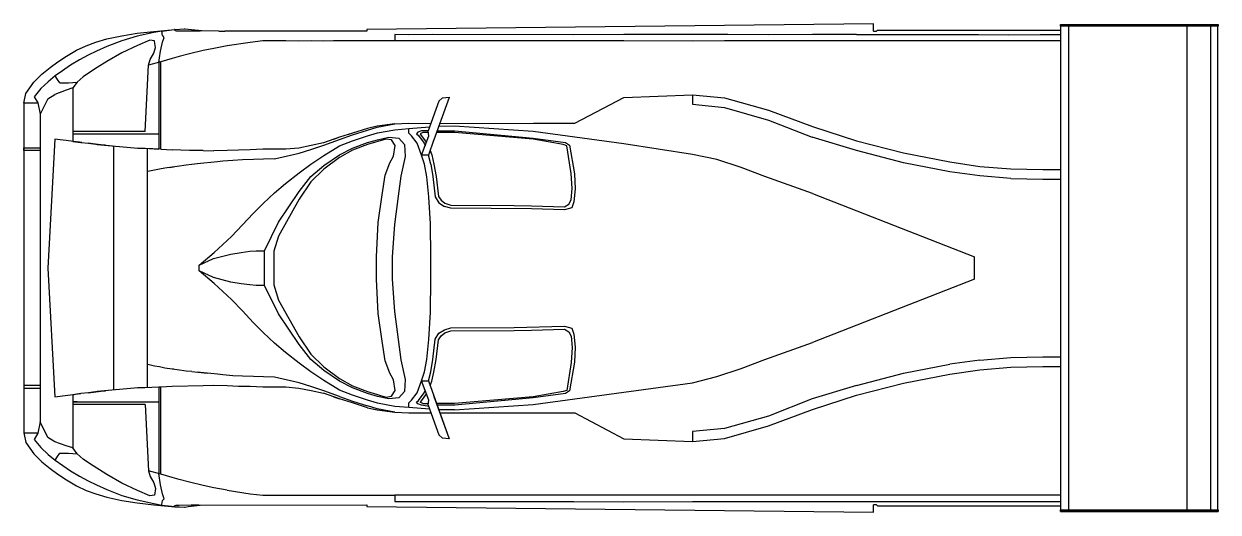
# Model space of a CAD drawing. Header units: millimetres. Extents: x 116290 to 180258, y 22146 to 121276.
# Drawn here: x 169542 to 174961, y 31571 to 33786 of the extents above; entities that cross this region are included whole.
import ezdxf

# ---------------------------------------------------------------- set-up
doc = ezdxf.new("R2010")
doc.units = ezdxf.units.MM

# ---------------------------------------------------------------- blocks, each defined once
blk = doc.blocks.new('A$C18513299')
for p, q in [((445, 2161.4), (513.8, 2172.1)), ((513.8, 2172.1), (590.4, 2181)), ((590.4, 2175.9), (514.3, 2159)), ((590.4, 2181), (684.5, 2190)), ((626.6, 2182.4), (590.4, 2175.9)), ((626.6, 2182.4), (684, 2189.7)), ((626.6, 2184.5), (626.6, 2182.4)), ((626.6, 2180.4), (626.6, 2182.4)), ((627.1, 2175.9), (626.6, 2180.4)), ((628.1, 2169.7), (627.1, 2175.9)), ((629.7, 2162.4), (628.1, 2169.7)), ((655.6, 2187.3), (655.6, 2186.2)), ((684, 2189.7), (684.5, 2190)), ((684.5, 2190), (684, 2189.7)), ((684, 2185.9), (684, 2189.7)), ((684, 2185.9), (686.1, 2184.2)), ((684.5, 2190), (728.5, 2192.8)), ((686.1, 2184.2), (691.3, 2183.5)), ((691.3, 2183.5), (702.6, 2183.1)), ((702.6, 2183.1), (727.5, 2182.8)), ((727.5, 2182.8), (799.4, 2183.1)), ((728.5, 2192.1), (728.5, 2192.8)), ((731.6, 2191.4), (728.5, 2192.1)), ((746.1, 2189.3), (731.6, 2191.4)), ((808.2, 2183), (746.1, 2189.3)), ((884.9, 2181.5), (799.4, 2183.1)), ((884.9, 2181.5), (911.7, 2181.4)), ((950.5, 2181.4), (911.7, 2181.4)), ((1086.6, 2181.4), (950.5, 2181.4)), ((1556.4, 2181.7), (1086.6, 2181.4)), ((3855.2, 2214.9), (1556.4, 2189.3)), ((1556.4, 2189.3), (1556.4, 2181.7)), ((3855.2, 2181.7), (3855.2, 2214.9)), ((3855.2, 2181.7), (3869.2, 2181.7)), ((3873.8, 2186.9), (3869.2, 2181.7)), ((3873.8, 2186.9), (4703.8, 2186.9)), ((4703.8, 2212.1), (4703.8, 2.4)), ((4703.8, 2212.1), (5419.9, 2212.1)), ((4703.8, 2212.1), (5419.9, 2212.1)), ((4703.8, 2204.5), (4703.8, 2212.1)), ((5419.9, 2204.5), (4703.8, 2204.5)), ((4741, 2204.5), (4741, 10)), ((5279.6, 10), (5279.6, 2204.5)), ((5384.7, 2204.5), (5384.7, 10)), ((5417.3, 2204.5), (5417.3, 2212.1)), ((5417.3, 2204.5), (5417.3, 2.4)), ((5419.9, 2212.1), (5419.9, 2204.5)), ((238.5, 2095.2), (283, 2115.9)), ((283, 2115.9), (326, 2132.1)), ((326, 2132.1), (376.2, 2147.2)), ((376.2, 2147.2), (445, 2161.4)), ((445, 2138.6), (376.2, 2112.8)), ((514.3, 2159), (445, 2138.6)), ((515.3, 2116.5), (445, 2083.1)), ((571.2, 2141), (515.3, 2116.5)), ((592.9, 2137.6), (571.2, 2141)), ((594, 2126.5), (592.9, 2137.6)), ((596.6, 2107.6), (594, 2126.5)), ((619.9, 2090.7), (628.7, 2131.4)), ((628.7, 2131.4), (636.9, 2153.8)), ((631.8, 2159.7), (629.7, 2162.4)), ((636.9, 2153.8), (631.8, 2159.7)), ((923.1, 2115.2), (862, 2103.8)), ((1027.1, 2131), (923.1, 2115.2)), ((1085, 2137.6), (1027.1, 2131)), ((1189, 2137.6), (1085, 2137.6)), ((1248, 2137.2), (1189, 2137.6)), ((1303.4, 2137.6), (1248, 2137.2)), ((1359.7, 2137.2), (1303.4, 2137.6)), ((1404.8, 2137.6), (1359.7, 2137.2)), ((1431.7, 2137.6), (1404.8, 2137.6)), ((1473.1, 2137.9), (1431.7, 2137.6)), ((1684.2, 2137.9), (1473.1, 2137.9)), ((1684.2, 2166.6), (1684.2, 2137.9)), ((1747.3, 2165.9), (1684.2, 2166.6)), ((1747.3, 2137.6), (1684.2, 2137.9)), ((1853.9, 2166.2), (1747.3, 2165.9)), ((2722.1, 2137.6), (1747.3, 2137.6)), ((2496, 2165.9), (1853.9, 2166.2)), ((2722.1, 2167.3), (2496, 2165.9)), ((3034.6, 2166.2), (2722.1, 2167.3)), ((3034.6, 2137.2), (2722.1, 2137.6)), ((3194.5, 2166.2), (3034.6, 2166.2)), ((3180, 2137.9), (3034.6, 2137.2)), ((3378.7, 2137.6), (3180, 2137.9)), ((3378.7, 2165.9), (3194.5, 2166.2)), ((3578.4, 2166.6), (3378.7, 2165.9)), ((4202.9, 2137.6), (3378.7, 2137.6)), ((3779.1, 2166.2), (3578.4, 2166.6)), ((3779.1, 2166.2), (4213.3, 2166.2)), ((4332.8, 2138.3), (4202.9, 2137.6)), ((4213.3, 2166.2), (4332.8, 2166.6)), ((4332.8, 2166.6), (4467.3, 2165.9)), ((4467.3, 2137.6), (4332.8, 2138.3)), ((4467.3, 2165.9), (4612.2, 2166.2)), ((4612.2, 2137.6), (4467.3, 2137.6)), ((4612.2, 2166.2), (4703.8, 2166.2)), ((4703.8, 2137.9), (4612.2, 2137.6)), ((153.7, 2042.7), (193, 2068.6)), ((193, 2068.6), (238.5, 2095.2)), ((291.3, 2072.7), (252.5, 2051.7)), ((329.1, 2091.4), (291.3, 2072.7)), ((376.2, 2112.8), (329.1, 2091.4)), ((445, 2083.1), (376.2, 2044.5)), ((573.3, 2053.4), (589.8, 2082.1)), ((589.8, 2082.1), (596.6, 2107.6)), ((612.6, 2039.6), (615.7, 2060.7)), ((615.7, 2060.7), (619.9, 2090.7)), ((704.2, 2066.9), (673.1, 2058.2)), ((751.3, 2079.3), (704.2, 2066.9)), ((813.9, 2094.1), (751.3, 2079.3)), ((862, 2103.8), (813.9, 2094.1)), ((80.7, 1986.5), (119.5, 2017.2)), ((119.5, 2017.2), (153.7, 2042.7)), ((211.6, 2027.2), (174.9, 2002.4)), ((252.5, 2051.7), (211.6, 2027.2)), ((332.7, 2017.2), (298.5, 1994.8)), ((376.2, 2044.5), (332.7, 2017.2)), ((551, 1727.1), (566, 2027.2)), ((566, 2027.2), (573.3, 2053.4)), ((621.9, 2042), (566, 2027.2)), ((612.6, 2039.6), (612.6, 1646.7)), ((673.1, 2058.2), (621.9, 2042)), ((621.9, 1646.4), (621.9, 2042)), ((45.5, 1950.3), (80.7, 1986.5)), ((109.7, 1952.7), (76.6, 1921.3)), ((142.3, 1978.6), (109.7, 1952.7)), ((174.9, 2002.4), (142.3, 1978.6)), ((152.6, 1963), (142.3, 1978.6)), ((163.5, 1947.9), (152.6, 1963)), ((269.6, 1974.1), (241.6, 1950.3)), ((298.5, 1994.8), (269.6, 1974.1)), ((0, 1855.1), (9.3, 1899.2)), ((9.3, 1899.2), (45.5, 1950.3)), ((76.6, 1921.3), (47.1, 1884.4)), ((192.5, 1914.1), (139.7, 1895.1)), ((163.5, 1947.9), (202.8, 1947.9)), ((221.5, 1924.1), (192.5, 1914.1)), ((202.8, 1947.9), (241.6, 1950.3)), ((241.6, 1950.3), (221.5, 1924.1)), ((221.5, 1924.1), (221.5, 1727.1)), ((221.5, 1924.1), (221.5, 1681.6)), ((0, 1855.1), (0, 359.4)), ((64.2, 1854.7), (0, 1855.1)), ((47.1, 1884.4), (63.6, 1856.1)), ((63.6, 1856.1), (73.5, 1805.4)), ((108.1, 1875.4), (73.5, 1805.4)), ((108.1, 1875.4), (139.7, 1895.1)), ((1883.4, 1864.7), (1834.7, 1729.5)), ((1929.4, 1880.6), (1861.1, 1689.5)), ((1929.4, 1880.6), (1861.1, 1689.5)), ((1883.4, 1864.7), (1899.4, 1879.9)), ((1899.4, 1879.9), (1929.9, 1882.3)), ((1929.4, 1880.6), (1929.9, 1882.3)), ((1929.9, 1882.3), (1929.4, 1880.6)), ((2500.6, 1764), (2722.1, 1881.6)), ((2722.1, 1881.6), (3034.6, 1893.7)), ((3034.6, 1893.7), (3034.6, 1849.9)), ((3034.6, 1893.7), (3180, 1879.9)), ((3034.6, 1849.9), (3180, 1836.1)), ((3180, 1879.9), (3378.7, 1823)), ((73.5, 1805.4), (73.5, 409.1)), ((3180, 1836.1), (3378.7, 1778.8)), ((3378.7, 1823), (3578.4, 1749.5)), ((1560, 1740.9), (1491.7, 1718.8)), ((1604, 1750.6), (1560, 1740.9)), ((1560, 1733), (1604, 1746.1)), ((1604, 1746.1), (1684.2, 1761.6)), ((1684.2, 1761.6), (1604, 1750.6)), ((1604.5, 1720.2), (1683.6, 1734.7)), ((1683.6, 1734.7), (1746.8, 1739.5)), ((1684.2, 1761.6), (1747.3, 1763.7)), ((1746.8, 1739.5), (1841.5, 1747.8)), ((1746.8, 1718.5), (1746.8, 1739.5)), ((1747.3, 1763.7), (1847.1, 1763.3)), ((1954.8, 1750.6), (1882.8, 1749.5)), ((1887.5, 1763.3), (2312.3, 1764.7)), ((2310.7, 1726.1), (1954.8, 1750.6)), ((2312.3, 1764.7), (2500.6, 1764)), ((3378.7, 1778.8), (3576.8, 1701.2)), ((3578.4, 1749.5), (3779.1, 1684.7)), ((139.7, 1692.3), (108.1, 1107.3)), ((164.5, 1689.2), (139.7, 1692.3)), ((192.5, 1686.1), (164.5, 1689.2)), ((258.7, 1676.7), (192.5, 1686.1)), ((551, 1727.1), (221.5, 1727.1)), ((612.6, 1714.3), (221.5, 1714.3)), ((221.5, 1681.9), (234.9, 1679.9)), ((221.5, 1681.6), (258.7, 1676.7)), ((1431.7, 1700.9), (1359.7, 1675)), ((1360.8, 1664.3), (1431.7, 1690.2)), ((1431.7, 1700.9), (1404.8, 1690.9)), ((1491.7, 1718.8), (1431.7, 1700.9)), ((1431.7, 1690.2), (1491.7, 1710.9)), ((1432.2, 1660.9), (1490.7, 1684)), ((1491.7, 1718.8), (1473.1, 1713.3)), ((1490.7, 1684), (1559, 1706.8)), ((1491.7, 1710.9), (1560, 1733)), ((1559, 1706.8), (1604.5, 1720.2)), ((1642.8, 1692.6), (1559, 1667.1)), ((1559, 1676.7), (1604.5, 1689.5)), ((1604.5, 1689.5), (1655.7, 1700.2)), ((1667.6, 1688.1), (1642.8, 1692.6)), ((1655.7, 1700.2), (1701.2, 1695.7)), ((1684.7, 1663.6), (1667.6, 1688.1)), ((1701.2, 1695.7), (1726.6, 1667.4)), ((1759.7, 1706.8), (1746.8, 1718.5)), ((1784.5, 1673), (1759.7, 1706.8)), ((1787.6, 1723.3), (1782.5, 1716.4)), ((1782.5, 1716.4), (1790.2, 1708.1)), ((1805.2, 1729.5), (1787.6, 1723.3)), ((1790.2, 1708.1), (1816.1, 1674)), ((1810.4, 1721.9), (1798, 1716.4)), ((1798, 1716.4), (1802.7, 1709.2)), ((1802.7, 1709.2), (1827, 1676.7)), ((1834.7, 1729.5), (1805.2, 1729.5)), ((1805.2, 1619.5), (1837.8, 1707.4)), ((1836.3, 1721.9), (1810.4, 1721.9)), ((1837.8, 1707.4), (1834.7, 1729.5)), ((1859.6, 1686.4), (1835.8, 1619.1)), ((1859.6, 1686.4), (1860.6, 1687.8)), ((1861.1, 1689.5), (1860.6, 1687.8)), ((1954.8, 1721.9), (1873, 1721.9)), ((1875.6, 1729.5), (1955.3, 1729.5)), ((2310.7, 1691.2), (1954.8, 1721.9)), ((1955.3, 1729.5), (2310.7, 1696.8)), ((2722.1, 1670.9), (2310.7, 1726.1)), ((2310.7, 1696.8), (2458.2, 1676.1)), ((2447.9, 1667.1), (2310.7, 1691.2)), ((3779.1, 1640.5), (3576.8, 1701.2)), ((3779.1, 1684.7), (3992.3, 1629.5)), ((0, 1653.3), (73.5, 1653.3)), ((0, 1640.5), (0, 1653.3)), ((73.5, 1640.5), (0, 1640.5)), ((241.6, 1679.2), (239.6, 1679.2)), ((262.3, 1676.1), (241.6, 1679.2)), ((258.7, 1676.7), (293.9, 1673)), ((312.5, 1670.2), (293.9, 1673)), ((293.9, 1673), (348.7, 1666.1)), ((348.7, 1666.1), (312.5, 1670.2)), ((332.7, 1668.1), (516.4, 1651.2)), ((369.9, 1664.3), (348.7, 1666.1)), ((376.2, 1664), (401.5, 1661.2)), ((407.7, 553.6), (407.7, 1660.9)), ((516.4, 1651.2), (569.7, 1648.8)), ((551, 1649.5), (516.4, 1651.2)), ((621.9, 1646.4), (551, 1649.5)), ((558.8, 1649.2), (558.8, 565.4)), ((569.7, 1648.8), (612.6, 1646.7)), ((621.9, 1646.4), (673.1, 1642.9)), ((751.3, 1641.2), (673.1, 1642.9)), ((813.9, 1640.5), (751.3, 1641.2)), ((813.9, 1640.5), (862, 1638.8)), ((923.1, 1640.2), (862, 1638.8)), ((973.8, 1642.6), (923.1, 1640.2)), ((1027.1, 1643.6), (973.8, 1642.6)), ((1085, 1646.7), (1027.1, 1643.6)), ((1189, 1646.7), (1085, 1646.7)), ((1137.8, 1602.9), (1249, 1628.1)), ((1248, 1651.6), (1189, 1646.7)), ((1303.4, 1662.6), (1248, 1651.6)), ((1249, 1628.1), (1302.3, 1644.3)), ((1302.3, 1644.3), (1360.8, 1664.3)), ((1359.7, 1675), (1303.4, 1662.6)), ((1360.8, 1617.8), (1432.2, 1660.9)), ((1432.2, 1620.5), (1490.7, 1651.2)), ((1490.7, 1641.9), (1432.2, 1608.4)), ((1490.7, 1651.2), (1559, 1676.7)), ((1559, 1667.1), (1490.7, 1641.9)), ((1678, 1614.3), (1684.7, 1663.6)), ((1726.6, 1667.4), (1730.2, 1613.3)), ((1805.2, 1619.5), (1784.5, 1673)), ((1816.1, 1674), (1820.8, 1660.9)), ((1843.5, 1639.8), (1851.3, 1620.5)), ((2463.4, 1662.3), (2447.9, 1667.1)), ((2458.2, 1676.1), (2475.8, 1664.7)), ((2483.6, 1536.4), (2463.4, 1662.3)), ((2483.6, 1536.4), (2463.4, 1662.3)), ((2475.8, 1664.7), (2498.6, 1534.6)), ((3034.6, 1622.6), (2722.1, 1670.9)), ((3991.8, 1584.6), (3779.1, 1640.5)), ((3992.3, 1629.5), (4202.9, 1589.1)), ((736.8, 1574.6), (695.4, 1568.4)), ((762.7, 1577.1), (736.8, 1574.6)), ((786.5, 1580.2), (762.7, 1577.1)), ((878, 1588.8), (786.5, 1580.2)), ((902.4, 1591.5), (878, 1588.8)), ((947.9, 1595.7), (902.4, 1591.5)), ((992.4, 1598.4), (947.9, 1595.7)), ((1042.1, 1599.8), (992.4, 1598.4)), ((1087.1, 1600.9), (1042.1, 1599.8)), ((1137.8, 1602.9), (1087.1, 1600.9)), ((1249, 1539.5), (1302.3, 1578.4)), ((1302.3, 1578.4), (1360.8, 1617.8)), ((1302.3, 1522.9), (1360.8, 1572.6)), ((1360.8, 1572.6), (1432.2, 1620.5)), ((1432.2, 1608.4), (1360.8, 1555.7)), ((1640.2, 1528.4), (1660.9, 1584)), ((1660.9, 1584), (1678, 1614.3)), ((1730.2, 1613.3), (1711.1, 1523.6)), ((1818.2, 1578.4), (1805.2, 1619.5)), ((1835.8, 1619.1), (1805.2, 1619.5)), ((1828, 1521.5), (1818.2, 1578.4)), ((1846.1, 1578.1), (1835.8, 1619.1)), ((1846.1, 1578.1), (1855.9, 1521.9)), ((1851.3, 1620.5), (1861.1, 1579.1)), ((1861.1, 1579.1), (1871.5, 1521.9)), ((3144.3, 1599.1), (3034.6, 1622.6)), ((3255.5, 1562.9), (3144.3, 1599.1)), ((4202.9, 1544.3), (3991.8, 1584.6)), ((4202.9, 1589.1), (4339, 1568.4)), ((561.9, 1545.7), (558.8, 1545)), ((592.9, 1551.9), (561.9, 1545.7)), ((615.2, 1555.7), (592.9, 1551.9)), ((639, 1560.8), (615.2, 1555.7)), ((695.4, 1568.4), (639, 1560.8)), ((662.3, 1564), (678.8, 1566.4)), ((1188, 1491.2), (1249, 1539.5)), ((1249, 1454.6), (1302.3, 1522.9)), ((1360.8, 1555.7), (1302.3, 1498.1)), ((1625.7, 1439.8), (1640.2, 1528.4)), ((1711.1, 1523.6), (1698.1, 1432.9)), ((1838.4, 1430.8), (1828, 1521.5)), ((1855.9, 1521.9), (1866.3, 1430.1)), ((1871.5, 1521.9), (1881.8, 1432.5)), ((2488.7, 1467.7), (2483.6, 1536.4)), ((2498.6, 1534.6), (2501.2, 1466.3)), ((3362.6, 1522.2), (3255.5, 1562.9)), ((3578.4, 1444.9), (3362.6, 1522.2)), ((4339, 1525.7), (4202.9, 1544.3)), ((4339, 1568.4), (4479.7, 1557.7)), ((4479.7, 1513.6), (4339, 1525.7)), ((4479.7, 1557.7), (4624.6, 1554.3)), ((4624.6, 1554.3), (4703.8, 1554)), ((1137.3, 1447.7), (1188, 1491.2)), ((1302.3, 1498.1), (1249, 1419.1)), ((2483.6, 1416.7), (2488.7, 1467.7)), ((2501.2, 1466.3), (2496.5, 1407.4)), ((4479.7, 1513.6), (4624.6, 1510.1)), ((4624.6, 1510.1), (4703.8, 1510.1)), ((1086.6, 1400.5), (1137.3, 1447.7)), ((1155.4, 1314.9), (1249, 1454.6)), ((1249, 1419.1), (1155.4, 1252.5)), ((1607.1, 1314.2), (1625.7, 1439.8)), ((1698.1, 1432.9), (1682.1, 1304.2)), ((1844.6, 1307.3), (1838.4, 1430.8)), ((1866.3, 1430.1), (1883.4, 1403.6)), ((1881.8, 1432.5), (1894.2, 1414.9)), ((1894.2, 1414.9), (1909.8, 1401.8)), ((2473.2, 1396.7), (2483.6, 1416.7)), ((3578.4, 1444.9), (4314.7, 1158)), ((1041, 1354.6), (1073.6, 1388)), ((1073.6, 1388), (1086.6, 1400.5)), ((1883.4, 1403.6), (1908.2, 1387)), ((1937.7, 1378.4), (1908.2, 1387)), ((1909.8, 1401.8), (1937.7, 1392.2)), ((1937.7, 1392.2), (2224.3, 1390.8)), ((2303, 1376), (1937.7, 1378.4)), ((2224.3, 1390.8), (2303, 1388.7)), ((2303, 1388.7), (2453, 1384.2)), ((2453, 1370.8), (2303, 1376)), ((2453, 1384.2), (2473.2, 1396.7)), ((2486.1, 1380.8), (2453, 1370.8)), ((2496.5, 1407.4), (2486.1, 1380.8)), ((942.2, 1250.1), (992.4, 1302.5)), ((992.4, 1302.5), (1041, 1354.6)), ((1091.7, 1185.9), (1155.4, 1314.9)), ((1599.8, 1158), (1607.1, 1314.2)), ((1682.1, 1304.2), (1671.7, 1158)), ((1846.1, 1158), (1844.6, 1307.3)), ((863, 1178.3), (942.2, 1250.1)), ((1155.4, 1252.5), (1134.7, 1183.5)), ((795.8, 1120), (863, 1178.3)), ((795.8, 1120), (861, 1150.4)), ((861, 1150.4), (939.6, 1170.7)), ((939.6, 1170.7), (986.7, 1178.3)), ((986.7, 1178.3), (1025.5, 1183.5)), ((1025.5, 1183.5), (1053.4, 1185.9)), ((1053.4, 1185.9), (1091.7, 1185.9)), ((1091.7, 1028.6), (1091.7, 1185.9)), ((1134.7, 1183.5), (1134.7, 1031)), ((1599.8, 1056.5), (1599.8, 1158)), ((1671.7, 1158), (1671.7, 1056.5)), ((1846.1, 1056.5), (1846.1, 1158)), ((4314.7, 1056.5), (4314.7, 1158)), ((108.1, 1107.3), (139.7, 522.2)), ((795.8, 1094.5), (795.8, 1120)), ((863, 1036.5), (795.8, 1094.5)), ((861, 1064.1), (795.8, 1094.5)), ((939.6, 1043.8), (861, 1064.1)), ((942.2, 964.4), (863, 1036.5)), ((986.7, 1036.2), (939.6, 1043.8)), ((1025.5, 1031), (986.7, 1036.2)), ((1053.4, 1028.6), (1025.5, 1031)), ((1134.7, 1031), (1155.4, 962)), ((1607.1, 900.6), (1599.8, 1056.5)), ((1671.7, 1056.5), (1682.1, 910.3)), ((1844.6, 907.2), (1846.1, 1056.5)), ((4314.7, 1056.5), (3578.4, 769.6)), ((1091.7, 1028.6), (1053.4, 1028.6)), ((1155.4, 899.6), (1091.7, 1028.6)), ((992.4, 912.4), (942.2, 964.4)), ((1155.4, 962), (1249, 795.4)), ((1041, 859.9), (992.4, 912.4)), ((1249, 759.9), (1155.4, 899.6)), ((1625.7, 775.1), (1607.1, 900.6)), ((1682.1, 910.3), (1711.1, 690.9)), ((1838.4, 783.7), (1844.6, 907.2)), ((1073.6, 826.5), (1041, 859.9)), ((1086.6, 814.1), (1073.6, 826.5)), ((1137.3, 767.1), (1086.6, 814.1)), ((1883.4, 811), (1908.2, 827.5)), ((1908.2, 827.5), (1937.7, 836.1)), ((1909.8, 812.7), (1937.7, 822.7)), ((1937.7, 836.1), (2224.3, 837.2)), ((1937.7, 822.7), (2224.3, 823.7)), ((2224.3, 837.2), (2453, 843.7)), ((2224.3, 823.7), (2303, 825.8)), ((2303, 825.8), (2453, 830.3)), ((2453, 843.7), (2486.1, 833.7)), ((2453, 830.3), (2473.2, 817.8)), ((2473.2, 817.8), (2483.6, 798.2)), ((2486.1, 833.7), (2496.5, 807.2)), ((1188, 723.3), (1137.3, 767.1)), ((1249, 795.4), (1302.3, 716.4)), ((1302.3, 691.6), (1249, 759.9)), ((1640.2, 686.4), (1625.7, 775.1)), ((1828, 693), (1838.4, 783.7)), ((1855.9, 692.6), (1866.3, 784.4)), ((1866.3, 784.4), (1883.4, 811)), ((1871.5, 692.6), (1881.8, 782)), ((1881.8, 782), (1894.2, 799.6)), ((1894.2, 799.6), (1909.8, 812.7)), ((2483.6, 798.2), (2488.7, 746.8)), ((2496.5, 807.2), (2501.2, 748.2)), ((3362.6, 692.3), (3578.4, 769.6)), ((1249, 675), (1188, 723.3)), ((1302.3, 716.4), (1360.8, 658.8)), ((2488.7, 746.8), (2483.6, 678.1)), ((2501.2, 748.2), (2498.6, 679.9)), ((561.9, 669.2), (558.8, 669.5)), ((592.9, 662.6), (561.9, 669.2)), ((615.2, 658.8), (592.9, 662.6)), ((639, 653.7), (615.2, 658.8)), ((695.4, 646.1), (639, 653.7)), ((678.8, 648.1), (662.3, 650.6)), ((1302.3, 636.1), (1249, 675)), ((1360.8, 641.9), (1302.3, 691.6)), ((1360.8, 658.8), (1432.2, 606.1)), ((1660.9, 630.5), (1640.2, 686.4)), ((1711.1, 690.9), (1730.2, 601.2)), ((1818.2, 636.1), (1828, 693)), ((1846.1, 636.8), (1855.9, 692.6)), ((1861.1, 635.4), (1871.5, 692.6)), ((2483.6, 678.1), (2463.4, 552.2)), ((2483.6, 678.1), (2463.4, 552.2)), ((2498.6, 679.9), (2475.8, 549.8)), ((3144.3, 615.4), (3255.5, 651.6)), ((3255.5, 651.6), (3362.6, 692.3)), ((3991.8, 629.9), (4202.9, 670.6)), ((4339, 688.8), (4202.9, 670.6)), ((4339, 688.8), (4479.7, 700.9)), ((4339, 646.1), (4479.7, 656.8)), ((4479.7, 700.9), (4624.6, 704.4)), ((4479.7, 656.8), (4624.6, 660.2)), ((4624.6, 704.4), (4703.8, 704.4)), ((4624.6, 660.2), (4703.8, 660.5)), ((736.8, 639.9), (695.4, 646.1)), ((762.7, 637.4), (736.8, 639.9)), ((762.7, 637.4), (832.5, 629.9)), ((878, 625.7), (786.5, 634.7)), ((902.4, 623), (878, 625.7)), ((947.9, 618.8), (902.4, 623)), ((992.4, 616.1), (947.9, 618.8)), ((1042.1, 614.7), (992.4, 616.1)), ((1087.1, 613.6), (1042.1, 614.7)), ((1137.8, 611.9), (1087.1, 613.6)), ((1249, 586.4), (1137.8, 611.9)), ((1360.8, 597.1), (1302.3, 636.1)), ((1432.2, 594), (1360.8, 641.9)), ((1432.2, 553.6), (1360.8, 597.1)), ((1432.2, 606.1), (1490.7, 572.6)), ((1678, 600.2), (1660.9, 630.5)), ((1684.7, 550.9), (1678, 600.2)), ((1730.2, 601.2), (1726.6, 547.1)), ((1805.2, 595), (1818.2, 636.1)), ((1835.8, 595.4), (1846.1, 636.8)), ((1851.3, 594), (1861.1, 635.4)), ((3034.6, 586.7), (3144.3, 615.4)), ((3779.1, 574), (3991.8, 629.9)), ((3992.3, 585), (4202.9, 625.4)), ((4202.9, 625.4), (4339, 646.1)), ((0, 574.3), (0, 561.6)), ((73.5, 574.3), (0, 574.3)), ((0, 561.6), (73.5, 561.6)), ((293.9, 541.6), (348.7, 548.5)), ((312.5, 544.3), (293.9, 541.6)), ((348.7, 548.5), (312.5, 544.3)), ((332.7, 546.4), (329.6, 545.7)), ((516.4, 563.3), (332.7, 546.4)), ((348.7, 548.5), (369.9, 550.2)), ((516.4, 563.3), (612.6, 568.1)), ((569.7, 565.7), (516.4, 563.3)), ((612.6, 568.1), (621.9, 568.1)), ((612.6, 568.1), (612.6, 174.9)), ((621.9, 568.1), (673.1, 571.6)), ((621.9, 172.5), (621.9, 568.1)), ((673.1, 571.6), (813.9, 574)), ((813.9, 574), (862, 575.7)), ((862, 575.7), (923.1, 574.3)), ((923.1, 574.3), (973.8, 571.9)), ((973.8, 571.9), (1027.1, 570.9)), ((1027.1, 570.9), (1085, 567.8)), ((1085, 567.8), (1137.3, 567.8)), ((1137.3, 567.8), (1189, 568.1)), ((1189, 568.1), (1248, 562.9)), ((1248, 562.9), (1303.4, 551.9)), ((1302.3, 570.2), (1249, 586.4)), ((1360.8, 550.5), (1302.3, 570.2)), ((1303.4, 551.9), (1359.7, 539.5)), ((1431.7, 524.3), (1360.8, 550.5)), ((1490.7, 563.3), (1432.2, 594)), ((1490.7, 530.5), (1432.2, 553.6)), ((1490.7, 572.6), (1559, 547.4)), ((1559, 537.8), (1490.7, 563.3)), ((1559, 547.4), (1604.5, 534)), ((1667.6, 526.4), (1684.7, 550.9)), ((1726.6, 547.1), (1701.2, 518.8)), ((1784.5, 541.6), (1805.2, 595)), ((1805.2, 595), (1835.8, 595.4)), ((1837.8, 507.1), (1805.2, 595)), ((1816.1, 540.5), (1820.8, 553.3)), ((1835.8, 595.4), (1929.9, 332.2)), ((1843.5, 574.3), (1851.3, 594)), ((2310.7, 488.4), (3034.6, 586.7)), ((2447.9, 547.4), (2310.7, 523.3)), ((2463.4, 552.2), (2447.9, 547.4)), ((2475.8, 549.8), (2458.2, 538.4)), ((3779.1, 574), (3576.8, 513.6)), ((3779.1, 529.8), (3992.3, 585)), ((139.7, 522.2), (258.7, 537.8)), ((258.7, 537.8), (221.5, 532.6)), ((221.5, 532.6), (234.9, 534.7)), ((221.5, 532.9), (221.5, 290.8)), ((222, 532.9), (221.5, 532.9)), ((221.5, 500.5), (221.5, 500.2)), ((241.6, 500.5), (221.5, 500.5)), ((221.5, 500.2), (612.6, 500.2)), ((241.6, 535.3), (239.6, 535)), ((293.9, 541.6), (258.7, 537.8)), ((1431.7, 513.6), (1359.7, 539.5)), ((1404.8, 523.6), (1431.7, 513.6)), ((1431.7, 524.3), (1491.7, 503.6)), ((1491.7, 496), (1431.7, 513.6)), ((1559, 507.7), (1490.7, 530.5)), ((1491.7, 503.6), (1560, 481.5)), ((1560, 473.6), (1491.7, 496)), ((1604.5, 525), (1559, 537.8)), ((1604.5, 494.3), (1559, 507.7)), ((1604.5, 534), (1642.8, 521.9)), ((1655.7, 514.3), (1604.5, 525)), ((1683.6, 479.8), (1604.5, 494.3)), ((1642.8, 521.9), (1667.6, 526.4)), ((1701.2, 518.8), (1655.7, 514.3)), ((1746.8, 496), (1759.7, 507.7)), ((1746.8, 475), (1746.8, 496)), ((1759.7, 507.7), (1784.5, 541.6)), ((1782.5, 498.4), (1790.2, 506.4)), ((1787.6, 491.2), (1782.5, 498.4)), ((1805.2, 485), (1787.6, 491.2)), ((1790.2, 506.4), (1816.1, 540.5)), ((1802.7, 505.3), (1798, 498.4)), ((1810.4, 492.9), (1798, 498.4)), ((1827, 537.4), (1802.7, 505.3)), ((1810.4, 492.9), (1836.3, 492.6)), ((1834.7, 485), (1837.8, 507.1)), ((1859.6, 528.4), (1860.6, 526.7)), ((1861.1, 525), (1922.2, 354.3)), ((1954.8, 492.6), (1873, 492.6)), ((2310.7, 523.3), (1954.8, 492.6)), ((1954.8, 463.9), (2310.7, 488.4)), ((2310.7, 517.8), (1955.3, 485)), ((2458.2, 538.4), (2310.7, 517.8)), ((3576.8, 513.6), (3378.7, 435.7)), ((3578.4, 465), (3779.1, 529.8)), ((221.5, 487.4), (221.5, 290.8)), ((369.9, 487.4), (221.5, 487.4)), ((551, 487.4), (369.9, 487.4)), ((551, 487.4), (566, 187.3)), ((1604, 468.4), (1560, 481.5)), ((1560, 473.6), (1604, 463.9)), ((1684.2, 452.9), (1604, 468.4)), ((1604, 463.9), (1684.2, 452.9)), ((1746.8, 475), (1683.6, 479.8)), ((1684.2, 452.9), (1747.3, 450.8)), ((1841.5, 466.4), (1746.8, 475)), ((1747.3, 450.8), (1847.1, 450.8)), ((1837.3, 478.4), (1805.2, 485)), ((1834.7, 485), (1883.4, 349.8)), ((1955.3, 485), (1875.6, 485)), ((1954.8, 463.9), (1882.8, 464.6)), ((1887.5, 450.8), (1955.8, 450.8)), ((1955.8, 450.8), (2312.3, 449.8)), ((2312.3, 449.8), (2500.6, 450.8)), ((2500.6, 450.8), (2722.1, 332.9)), ((3378.7, 435.7), (3180, 378.7)), ((3378.7, 391.5), (3578.4, 465)), ((73.5, 409.1), (63.6, 358.4)), ((108.1, 339.1), (73.5, 409.1)), ((3180, 334.6), (3378.7, 391.5)), ((0, 359.4), (9.3, 315.6)), ((0, 359.4), (64.2, 359.4)), ((63.6, 358.4), (47.1, 330.1)), ((47.1, 330.1), (76.6, 293.5)), ((139.7, 319.4), (108.1, 339.1)), ((1899.4, 334.9), (1883.4, 349.8)), ((1929.9, 332.2), (1899.4, 334.9)), ((1929.4, 333.9), (1929.9, 332.2)), ((2722.1, 332.9), (3034.6, 320.8)), ((3180, 378.7), (3034.6, 364.9)), ((3034.6, 364.9), (3034.6, 320.8)), ((3034.6, 320.8), (3180, 334.6)), ((9.3, 315.6), (45.5, 264.2)), ((76.6, 293.5), (109.7, 261.8)), ((192.5, 300.4), (139.7, 319.4)), ((221.5, 290.8), (192.5, 300.4)), ((241.6, 264.2), (221.5, 290.8)), ((45.5, 264.2), (80.7, 228)), ((80.7, 228), (119.5, 197.3)), ((109.7, 261.8), (142.3, 235.9)), ((142.3, 235.9), (152.6, 251.5)), ((142.3, 235.9), (211.6, 187.3)), ((152.6, 251.5), (163.5, 267)), ((163.5, 267), (202.8, 266.6)), ((202.8, 266.6), (241.6, 264.2)), ((269.6, 240.4), (241.6, 264.2)), ((298.5, 220.1), (269.6, 240.4)), ((376.2, 170.1), (298.5, 220.1)), ((119.5, 197.3), (153.7, 171.8)), ((153.7, 171.8), (193, 145.9)), ((211.6, 187.3), (252.5, 162.8)), ((252.5, 162.8), (291.3, 141.8)), ((445, 131.4), (376.2, 170.1)), ((566, 187.3), (573.3, 161.1)), ((621.9, 172.5), (566, 187.3)), ((619.9, 123.8), (612.6, 174.9)), ((673.1, 156.6), (621.9, 172.5)), ((193, 145.9), (238.5, 119.3)), ((238.5, 119.3), (283, 98.7)), ((291.3, 141.8), (329.1, 123.1)), ((329.1, 123.1), (376.2, 101.8)), ((515.3, 98), (445, 131.4)), ((573.3, 161.1), (589.8, 132.5)), ((589.8, 132.5), (596.6, 106.9)), ((628.7, 83.1), (619.9, 123.8)), ((704.2, 147.6), (673.1, 156.6)), ((751.3, 135.2), (704.2, 147.6)), ((813.9, 120.4), (751.3, 135.2)), ((862, 110.7), (813.9, 120.4)), ((923.1, 99.3), (862, 110.7)), ((283, 98.7), (326, 82.4)), ((326, 82.4), (376.2, 67.3)), ((376.2, 101.8), (445, 75.9)), ((376.2, 67.3), (445, 53.1)), ((445, 75.9), (514.3, 55.5)), ((514.3, 55.5), (590.4, 38.6)), ((571.2, 73.5), (515.3, 98)), ((592.9, 76.9), (571.2, 73.5)), ((596.6, 106.9), (592.9, 76.9)), ((636.9, 60.7), (628.7, 83.1)), ((629.7, 52.1), (631.8, 55.2)), ((631.8, 55.2), (636.9, 60.7)), ((923.1, 99.3), (1027.1, 83.5)), ((1027.1, 83.5), (1085, 76.9)), ((1085, 76.9), (1189, 76.9)), ((1189, 76.9), (1248, 77.3)), ((1248, 77.3), (1359.7, 77.3)), ((1359.7, 77.3), (1404.8, 76.9)), ((1404.8, 76.9), (1473.1, 76.9)), ((1473.1, 76.9), (1491.7, 76.6)), ((1491.7, 76.6), (1684.2, 76.6)), ((1747.3, 76.9), (1684.2, 76.6)), ((1684.2, 76.6), (1684.2, 47.9)), ((1853.9, 76.9), (1747.3, 76.9)), ((1955.8, 77.3), (1853.9, 76.9)), ((2312.3, 76.9), (1955.8, 77.3)), ((2722.1, 76.9), (2312.3, 76.9)), ((3034.6, 77.3), (2722.1, 76.9)), ((3180, 76.9), (3034.6, 77.3)), ((3578.4, 76.9), (3180, 76.9)), ((3779.1, 77.3), (3578.4, 76.9)), ((3992.3, 76.9), (3779.1, 77.3)), ((4202.9, 76.9), (3992.3, 76.9)), ((4332.8, 76.6), (4202.9, 76.9)), ((4467.3, 76.9), (4332.8, 76.6)), ((4703.8, 76.9), (4467.3, 76.9)), ((445, 53.1), (513.8, 42.4)), ((513.8, 42.4), (590.4, 33.5)), ((590.4, 38.6), (626.6, 32.1)), ((590.4, 33.5), (684.5, 24.5)), ((626.6, 34.1), (629.7, 52.1)), ((626.6, 32.1), (626.6, 34.1)), ((626.6, 32.1), (655.6, 28.3)), ((655.6, 27.3), (655.6, 28.3)), ((655.6, 28.3), (684, 25.2)), ((684, 28.6), (686.1, 30.4)), ((684, 25.2), (684, 28.6)), ((684, 25.2), (684.5, 24.5)), ((684.5, 24.5), (684, 25.2)), ((684, 25.2), (728.5, 21.7)), ((684.5, 24.5), (728.5, 21.7)), ((686.1, 30.4), (691.3, 31)), ((691.3, 31), (702.6, 31.7)), ((702.6, 31.7), (758.5, 32.8)), ((728.5, 22.4), (731.6, 23.1)), ((728.5, 21.7), (728.5, 22.4)), ((731.6, 23.1), (746.1, 25.5)), ((746.1, 25.5), (773, 27.9)), ((758.5, 32.8), (794.2, 32.8)), ((773, 27.9), (799.4, 31.4)), ((794.2, 32.8), (799.4, 31.4)), ((799.4, 31.4), (1556.4, 32.8)), ((1556.4, 32.8), (1556.4, 25.2)), ((1556.4, 25.2), (3855.2, 0)), ((1684.2, 47.9), (1747.3, 48.6)), ((1747.3, 48.6), (2496, 48.6)), ((2496, 48.6), (2722.1, 47.3)), ((2722.1, 47.3), (3034.6, 48.6)), ((3034.6, 48.6), (3378.7, 48.6)), ((3378.7, 48.6), (3578.4, 48.3)), ((3578.4, 48.3), (4213.3, 48.3)), ((3855.2, 0), (3855.2, 32.8)), ((3869.2, 32.8), (3855.2, 32.8)), ((3869.2, 32.8), (3873.8, 27.9)), ((3873.8, 27.9), (4703.8, 27.9)), ((4213.3, 48.3), (4332.8, 47.9)), ((4332.8, 47.9), (4467.3, 48.6)), ((4467.3, 48.6), (4612.2, 48.3)), ((4612.2, 48.3), (4701.2, 48.6)), ((4701.2, 48.6), (4703.8, 48.6)), ((4703.8, 10), (5419.9, 10)), ((4703.8, 2.4), (4703.8, 10)), ((4703.8, 2.4), (5419.9, 2.4)), ((5419.9, 2.4), (4703.8, 2.4)), ((5417.3, 10), (5417.3, 2.4)), ((5419.9, 10), (5419.9, 2.4))]:
    blk.add_line(p, q)

msp = doc.modelspace()

# ---------------------------------------------------------------- block references
msp.add_blockref('A$C18513299', (169541.6, 31571))

doc.saveas('drawing.dxf')
